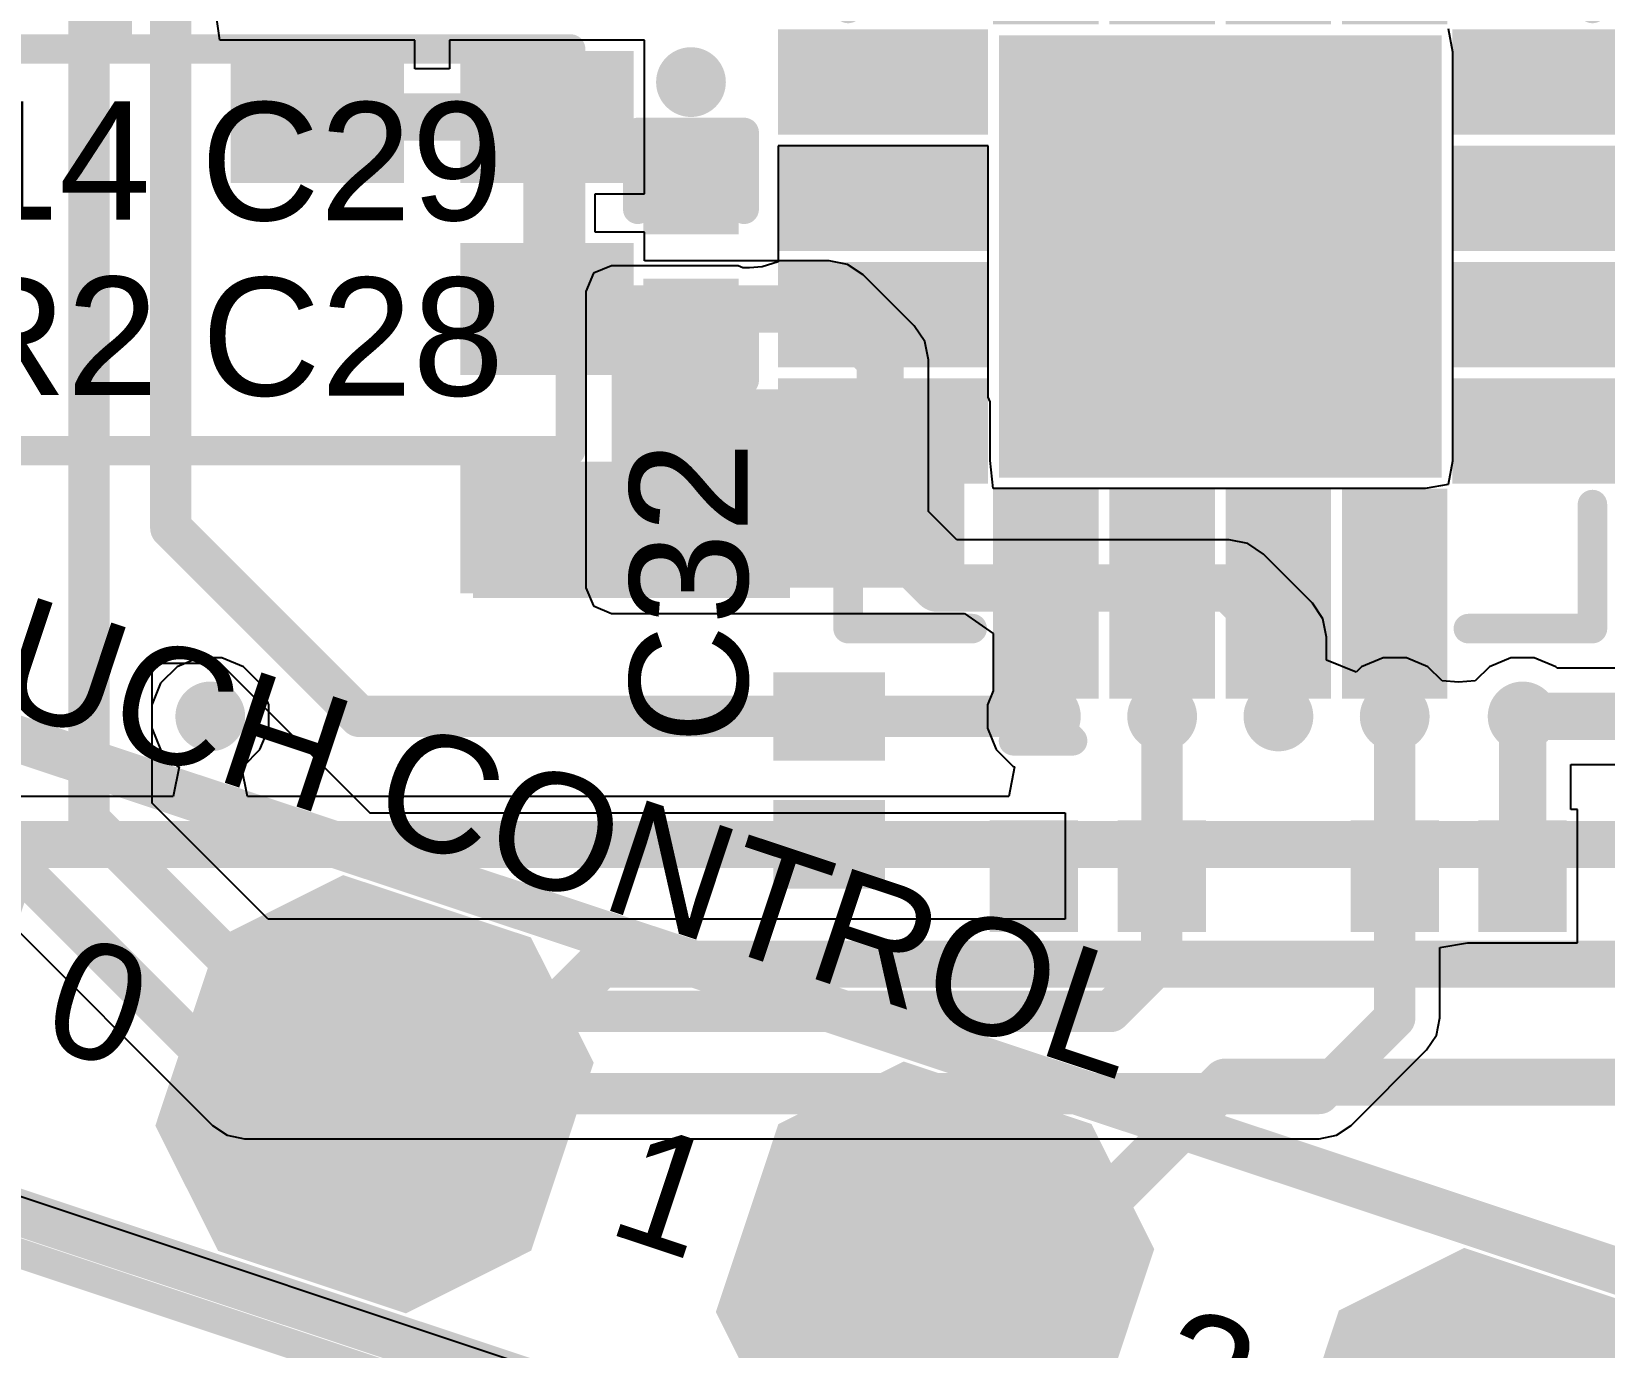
# Model space of a CAD drawing. Header units: millimetres. Extents: x -96 to 8, y -10 to 27.
# Drawn here: x -16.64 to -9.88, y 5.16 to 10.82 of the extents above; entities that cross this region are included whole.
import ezdxf

# ---------------------------------------------------------------- set-up
doc = ezdxf.new("R2010")
doc.units = ezdxf.units.MM
for name, color, linetype in [('BottomLayer', 5, 'Continuous'), ('BottomPaste', 16, 'Continuous'), ('BottomSolder', 6, 'Continuous'), ('Mechanical2', 216, 'Continuous'), ('TopLayer', 1, 'Continuous'), ('TopOverlay', 2, 'Continuous'), ('TopPaste', 8, 'Continuous'), ('TopSolder', 216, 'Continuous'), ('ViaHoleLayer', 16, 'Continuous')]:
    doc.layers.add(name, color=color, linetype=linetype)
doc.styles.add('Arial', font='', dxfattribs={"height": 0.2})
doc.styles.get('Arial').set_extended_font_data('Arial')

# ---------------------------------------------------------------- blocks, each defined once
blk = doc.blocks.new('4_P___SMD_W____CON__4')
at = {"layer": 'TopLayer'}
for points in [[(2.915, 0.75), (2.165, 0.75), (1.79, 0.375), (1.79, -0.375), (2.165, -0.75), (2.915, -0.75), (3.29, -0.375), (3.29, 0.375)], [(5.455, 0.75), (4.705, 0.75), (4.33, 0.375), (4.33, -0.375), (4.705, -0.75), (5.455, -0.75), (5.83, -0.375), (5.83, 0.375)], [(7.995, 0.75), (7.245, 0.75), (6.87, 0.375), (6.87, -0.375), (7.245, -0.75), (7.995, -0.75), (8.37, -0.375), (8.37, 0.375)]]:
    blk.add_hatch(color=1, dxfattribs=at).paths.add_polyline_path(points)
at = {"layer": 'TopPaste'}
for points in [[(2.915, 0.75), (2.165, 0.75), (1.79, 0.375), (1.79, -0.375), (2.165, -0.75), (2.915, -0.75), (3.29, -0.375), (3.29, 0.375)], [(5.455, 0.75), (4.705, 0.75), (4.33, 0.375), (4.33, -0.375), (4.705, -0.75), (5.455, -0.75), (5.83, -0.375), (5.83, 0.375)], [(7.995, 0.75), (7.245, 0.75), (6.87, 0.375), (6.87, -0.375), (7.245, -0.75), (7.995, -0.75), (8.37, -0.375), (8.37, 0.375)]]:
    blk.add_hatch(color=8, dxfattribs=at).paths.add_polyline_path(points)
at = {"layer": 'TopSolder'}
for points in [[(0.4258, 0.8516), (-0.4258, 0.8516), (-0.8516, 0.4258), (-0.8516, -0.4258), (-0.4258, -0.8516), (0.4258, -0.8516), (0.8516, -0.4258), (0.8516, 0.4258)], [(2.9658, 0.8516), (2.1142, 0.8516), (1.6884, 0.4258), (1.6884, -0.4258), (2.1142, -0.8516), (2.9658, -0.8516), (3.3916, -0.4258), (3.3916, 0.4258)], [(5.5058, 0.8516), (4.6542, 0.8516), (4.2284, 0.4258), (4.2284, -0.4258), (4.6542, -0.8516), (5.5058, -0.8516), (5.9316, -0.4258), (5.9316, 0.4258)], [(8.0458, 0.8516), (7.1942, 0.8516), (6.7684, 0.4258), (6.7684, -0.4258), (7.1942, -0.8516), (8.0458, -0.8516), (8.4716, -0.4258), (8.4716, 0.4258)]]:
    blk.add_hatch(color=216, dxfattribs=at).paths.add_polyline_path(points)
at = {"layer": 'TopOverlay', "const_width": 0.2}
for points in [[(-0.3797, 0.9652), (8.102, 0.9652)], [(-0.491, -0.9652), (8.1165, -0.9652)]]:
    blk.add_lwpolyline(points, dxfattribs=at)
blk = doc.blocks.new('16_QFN__3_3___7')
at = {"layer": 'TopLayer'}
for points in [[(-0.875, 1.8), (-0.625, 1.8), (-0.625, 1.1), (-0.875, 1.1)], [(-0.375, 1.8), (-0.125, 1.8), (-0.125, 1.1), (-0.375, 1.1)], [(0.125, 1.8), (0.375, 1.8), (0.375, 1.1), (0.125, 1.1)], [(0.625, 1.8), (0.875, 1.8), (0.875, 1.1), (0.625, 1.1)], [(-1.1, 0.875), (-1.1, 0.625), (-1.8, 0.625), (-1.8, 0.875)], [(-0.85, 0.85), (0.85, 0.85), (0.85, -0.85), (-0.85, -0.85)], [(1.8, 0.875), (1.8, 0.625), (1.1, 0.625), (1.1, 0.875)], [(-1.1, 0.375), (-1.1, 0.125), (-1.8, 0.125), (-1.8, 0.375)], [(1.8, 0.375), (1.8, 0.125), (1.1, 0.125), (1.1, 0.375)], [(-1.1, -0.125), (-1.1, -0.375), (-1.8, -0.375), (-1.8, -0.125)], [(1.8, -0.125), (1.8, -0.375), (1.1, -0.375), (1.1, -0.125)], [(-1.1, -0.625), (-1.1, -0.875), (-1.8, -0.875), (-1.8, -0.625)], [(1.8, -0.625), (1.8, -0.875), (1.1, -0.875), (1.1, -0.625)], [(-0.875, -1.1), (-0.625, -1.1), (-0.625, -1.8), (-0.875, -1.8)], [(-0.375, -1.1), (-0.125, -1.1), (-0.125, -1.8), (-0.375, -1.8)], [(0.125, -1.1), (0.375, -1.1), (0.375, -1.8), (0.125, -1.8)], [(0.625, -1.1), (0.875, -1.1), (0.875, -1.8), (0.625, -1.8)]]:
    blk.add_hatch(color=1, dxfattribs=at).paths.add_polyline_path(points)
at = {"layer": 'TopPaste'}
for points in [[(-0.875, 1.8), (-0.625, 1.8), (-0.625, 1.1), (-0.875, 1.1)], [(-0.375, 1.8), (-0.125, 1.8), (-0.125, 1.1), (-0.375, 1.1)], [(0.125, 1.8), (0.375, 1.8), (0.375, 1.1), (0.125, 1.1)], [(0.625, 1.8), (0.875, 1.8), (0.875, 1.1), (0.625, 1.1)], [(-1.1, 0.875), (-1.1, 0.625), (-1.8, 0.625), (-1.8, 0.875)], [(-0.85, 0.85), (0.85, 0.85), (0.85, -0.85), (-0.85, -0.85)], [(1.8, 0.875), (1.8, 0.625), (1.1, 0.625), (1.1, 0.875)], [(-1.1, 0.375), (-1.1, 0.125), (-1.8, 0.125), (-1.8, 0.375)], [(1.8, 0.375), (1.8, 0.125), (1.1, 0.125), (1.1, 0.375)], [(-1.1, -0.125), (-1.1, -0.375), (-1.8, -0.375), (-1.8, -0.125)], [(1.8, -0.125), (1.8, -0.375), (1.1, -0.375), (1.1, -0.125)], [(-1.1, -0.625), (-1.1, -0.875), (-1.8, -0.875), (-1.8, -0.625)], [(1.8, -0.625), (1.8, -0.875), (1.1, -0.875), (1.1, -0.625)], [(-0.875, -1.1), (-0.625, -1.1), (-0.625, -1.8), (-0.875, -1.8)], [(-0.375, -1.1), (-0.125, -1.1), (-0.125, -1.8), (-0.375, -1.8)], [(0.125, -1.1), (0.375, -1.1), (0.375, -1.8), (0.125, -1.8)], [(0.625, -1.1), (0.875, -1.1), (0.875, -1.8), (0.625, -1.8)]]:
    blk.add_hatch(color=8, dxfattribs=at).paths.add_polyline_path(points)
at = {"layer": 'TopSolder'}
for points in [[(-0.9766, 1.9016), (-0.5234, 1.9016), (-0.5234, 0.9984), (-0.9766, 0.9984)], [(-0.4766, 1.9016), (-0.0234, 1.9016), (-0.0234, 0.9984), (-0.4766, 0.9984)], [(0.0234, 1.9016), (0.4766, 1.9016), (0.4766, 0.9984), (0.0234, 0.9984)], [(0.5234, 1.9016), (0.9766, 1.9016), (0.9766, 0.9984), (0.5234, 0.9984)], [(-0.9984, 0.9766), (-0.9984, 0.5234), (-1.9016, 0.5234), (-1.9016, 0.9766)], [(-0.9516, 0.9516), (0.9516, 0.9516), (0.9516, -0.9516), (-0.9516, -0.9516)], [(1.9016, 0.9766), (1.9016, 0.5234), (0.9984, 0.5234), (0.9984, 0.9766)], [(-0.9984, 0.4766), (-0.9984, 0.0234), (-1.9016, 0.0234), (-1.9016, 0.4766)], [(1.9016, 0.4766), (1.9016, 0.0234), (0.9984, 0.0234), (0.9984, 0.4766)], [(-0.9984, -0.0234), (-0.9984, -0.4766), (-1.9016, -0.4766), (-1.9016, -0.0234)], [(1.9016, -0.0234), (1.9016, -0.4766), (0.9984, -0.4766), (0.9984, -0.0234)], [(-0.9984, -0.5234), (-0.9984, -0.9766), (-1.9016, -0.9766), (-1.9016, -0.5234)], [(1.9016, -0.5234), (1.9016, -0.9766), (0.9984, -0.9766), (0.9984, -0.5234)], [(-0.9766, -0.9984), (-0.5234, -0.9984), (-0.5234, -1.9016), (-0.9766, -1.9016)], [(-0.4766, -0.9984), (-0.0234, -0.9984), (-0.0234, -1.9016), (-0.4766, -1.9016)], [(0.0234, -0.9984), (0.4766, -0.9984), (0.4766, -1.9016), (0.0234, -1.9016)], [(0.5234, -0.9984), (0.9766, -0.9984), (0.9766, -1.9016), (0.5234, -1.9016)]]:
    blk.add_hatch(color=216, dxfattribs=at).paths.add_polyline_path(points)
at = {"layer": 'TopOverlay', "const_width": 0.127}
for points in [[(-1.6002, 1.6002), (-1.0668, 1.6002)], [(-1.6002, 1.6002), (-1.6002, 1.0668)], [(1.0668, 1.6002), (1.6002, 1.6002)], [(1.6002, 1.6002), (1.6002, 1.0668)], [(-2.0828, 0.889), (-2.0828, 0.635)], [(-2.0828, 0.889), (-1.9558, 0.762)], [(-1.9558, 0.762), (-2.0828, 0.635)], [(-1.6002, -1.0668), (-1.6002, -1.6002)], [(1.6002, -1.0668), (1.6002, -1.6002)], [(-1.6002, -1.6002), (-1.0668, -1.6002)], [(1.0668, -1.6002), (1.6002, -1.6002)]]:
    blk.add_lwpolyline(points, dxfattribs=at)
at = {"layer": 'TopOverlay', "const_width": 0.0635}
for points in [[(-1.632, 1.6002, 1), (-1.5684, 1.6002, 1)], [(-1.632, 1.6002, 1), (-1.5684, 1.6002, 1)], [(-1.0985, 1.6002, 1), (-1.0351, 1.6002, 1)], [(1.035, 1.6002, 1), (1.0985, 1.6002, 1)], [(1.5684, 1.6002, 1), (1.6319, 1.6002, 1)], [(1.5684, 1.6002, 1), (1.6319, 1.6002, 1)], [(-1.632, 1.0668, 1), (-1.5684, 1.0668, 1)], [(1.5684, 1.0668, 1), (1.6319, 1.0668, 1)], [(-2.1145, 0.889, 1), (-2.0511, 0.889, 1)], [(-2.1145, 0.889, 1), (-2.0511, 0.889, 1)], [(-1.9875, 0.762, 1), (-1.9241, 0.762, 1)], [(-1.9875, 0.762, 1), (-1.9241, 0.762, 1)], [(-2.1145, 0.635, 1), (-2.0511, 0.635, 1)], [(-2.1145, 0.635, 1), (-2.0511, 0.635, 1)], [(-1.632, -1.0668, 1), (-1.5684, -1.0668, 1)], [(1.5684, -1.0668, 1), (1.6319, -1.0668, 1)], [(-1.632, -1.6002, 1), (-1.5684, -1.6002, 1)], [(-1.632, -1.6002, 1), (-1.5684, -1.6002, 1)], [(-1.0985, -1.6002, 1), (-1.0351, -1.6002, 1)], [(1.035, -1.6002, 1), (1.0985, -1.6002, 1)], [(1.5684, -1.6002, 1), (1.6319, -1.6002, 1)], [(1.5684, -1.6002, 1), (1.6319, -1.6002, 1)]]:
    blk.add_lwpolyline(points, format="xyb", close=True, dxfattribs=at)
blk = doc.blocks.new('S______B______0402_B_18')
at = {"layer": 'BottomLayer'}
for points in [[(-0.2413, 0.3175), (-0.2413, -0.3175), (-0.6985, -0.3175), (-0.6985, 0.3175)], [(0.6985, 0.3175), (0.6985, -0.3175), (0.2413, -0.3175), (0.2413, 0.3175)]]:
    blk.add_hatch(color=5, dxfattribs=at).paths.add_polyline_path(points)
at = {"layer": 'BottomPaste'}
for points in [[(-0.2413, 0.3175), (-0.2413, -0.3175), (-0.6985, -0.3175), (-0.6985, 0.3175)], [(0.6985, 0.3175), (0.6985, -0.3175), (0.2413, -0.3175), (0.2413, 0.3175)]]:
    blk.add_hatch(color=16, dxfattribs=at).paths.add_polyline_path(points)
at = {"layer": 'BottomSolder'}
for points in [[(-0.1863, 0.3725), (-0.1863, -0.3725), (-0.7535, -0.3725), (-0.7535, 0.3725)], [(0.7535, 0.3725), (0.7535, -0.3725), (0.1863, -0.3725), (0.1863, 0.3725)]]:
    blk.add_hatch(color=6, dxfattribs=at).paths.add_polyline_path(points)
blk = doc.blocks.new('S______B______0402_B_20')
at = {"layer": 'BottomLayer'}
for points in [[(-0.2413, 0.3175), (-0.2413, -0.3175), (-0.6985, -0.3175), (-0.6985, 0.3175)], [(0.6985, 0.3175), (0.6985, -0.3175), (0.2413, -0.3175), (0.2413, 0.3175)]]:
    blk.add_hatch(color=5, dxfattribs=at).paths.add_polyline_path(points)
at = {"layer": 'BottomPaste'}
for points in [[(-0.2413, 0.3175), (-0.2413, -0.3175), (-0.6985, -0.3175), (-0.6985, 0.3175)], [(0.6985, 0.3175), (0.6985, -0.3175), (0.2413, -0.3175), (0.2413, 0.3175)]]:
    blk.add_hatch(color=16, dxfattribs=at).paths.add_polyline_path(points)
at = {"layer": 'BottomSolder'}
for points in [[(-0.1863, 0.3725), (-0.1863, -0.3725), (-0.7535, -0.3725), (-0.7535, 0.3725)], [(0.7535, 0.3725), (0.7535, -0.3725), (0.1863, -0.3725), (0.1863, 0.3725)]]:
    blk.add_hatch(color=6, dxfattribs=at).paths.add_polyline_path(points)
blk = doc.blocks.new('S______B______0402_B_21')
at = {"layer": 'BottomLayer'}
for points in [[(-0.2413, 0.3175), (-0.2413, -0.3175), (-0.6985, -0.3175), (-0.6985, 0.3175)], [(0.6985, 0.3175), (0.6985, -0.3175), (0.2413, -0.3175), (0.2413, 0.3175)]]:
    blk.add_hatch(color=5, dxfattribs=at).paths.add_polyline_path(points)
at = {"layer": 'BottomPaste'}
for points in [[(-0.2413, 0.3175), (-0.2413, -0.3175), (-0.6985, -0.3175), (-0.6985, 0.3175)], [(0.6985, 0.3175), (0.6985, -0.3175), (0.2413, -0.3175), (0.2413, 0.3175)]]:
    blk.add_hatch(color=16, dxfattribs=at).paths.add_polyline_path(points)
at = {"layer": 'BottomSolder'}
for points in [[(-0.1863, 0.3725), (-0.1863, -0.3725), (-0.7535, -0.3725), (-0.7535, 0.3725)], [(0.7535, 0.3725), (0.7535, -0.3725), (0.1863, -0.3725), (0.1863, 0.3725)]]:
    blk.add_hatch(color=6, dxfattribs=at).paths.add_polyline_path(points)
blk = doc.blocks.new('R___0201_B_33')
at = {"layer": 'BottomLayer'}
for points in [[(-0.41, 0.185), (-0.14, 0.185), (-0.14, -0.185), (-0.41, -0.185)], [(0.14, 0.185), (0.41, 0.185), (0.41, -0.185), (0.14, -0.185)]]:
    blk.add_hatch(color=5, dxfattribs=at).paths.add_polyline_path(points)
at = {"layer": 'BottomPaste'}
for points in [[(-0.41, 0.185), (-0.14, 0.185), (-0.14, -0.185), (-0.41, -0.185)], [(0.14, 0.185), (0.41, 0.185), (0.41, -0.185), (0.14, -0.185)]]:
    blk.add_hatch(color=16, dxfattribs=at).paths.add_polyline_path(points)
at = {"layer": 'BottomSolder'}
for points in [[(-0.465, 0.24), (-0.085, 0.24), (-0.085, -0.24), (-0.465, -0.24)], [(0.085, 0.24), (0.465, 0.24), (0.465, -0.24), (0.085, -0.24)]]:
    blk.add_hatch(color=6, dxfattribs=at).paths.add_polyline_path(points)
blk = doc.blocks.new('R___0201_B_34')
at = {"layer": 'BottomLayer'}
for points in [[(-0.41, 0.185), (-0.14, 0.185), (-0.14, -0.185), (-0.41, -0.185)], [(0.14, 0.185), (0.41, 0.185), (0.41, -0.185), (0.14, -0.185)]]:
    blk.add_hatch(color=5, dxfattribs=at).paths.add_polyline_path(points)
at = {"layer": 'BottomPaste'}
for points in [[(-0.41, 0.185), (-0.14, 0.185), (-0.14, -0.185), (-0.41, -0.185)], [(0.14, 0.185), (0.41, 0.185), (0.41, -0.185), (0.14, -0.185)]]:
    blk.add_hatch(color=16, dxfattribs=at).paths.add_polyline_path(points)
at = {"layer": 'BottomSolder'}
for points in [[(-0.465, 0.24), (-0.085, 0.24), (-0.085, -0.24), (-0.465, -0.24)], [(0.085, 0.24), (0.465, 0.24), (0.465, -0.24), (0.085, -0.24)]]:
    blk.add_hatch(color=6, dxfattribs=at).paths.add_polyline_path(points)
blk = doc.blocks.new('R___0201_B_35')
at = {"layer": 'BottomLayer'}
for points in [[(-0.41, 0.185), (-0.14, 0.185), (-0.14, -0.185), (-0.41, -0.185)], [(0.14, 0.185), (0.41, 0.185), (0.41, -0.185), (0.14, -0.185)]]:
    blk.add_hatch(color=5, dxfattribs=at).paths.add_polyline_path(points)
at = {"layer": 'BottomPaste'}
for points in [[(-0.41, 0.185), (-0.14, 0.185), (-0.14, -0.185), (-0.41, -0.185)], [(0.14, 0.185), (0.41, 0.185), (0.41, -0.185), (0.14, -0.185)]]:
    blk.add_hatch(color=16, dxfattribs=at).paths.add_polyline_path(points)
at = {"layer": 'BottomSolder'}
for points in [[(-0.465, 0.24), (-0.085, 0.24), (-0.085, -0.24), (-0.465, -0.24)], [(0.085, 0.24), (0.465, 0.24), (0.465, -0.24), (0.085, -0.24)]]:
    blk.add_hatch(color=6, dxfattribs=at).paths.add_polyline_path(points)
blk = doc.blocks.new('CAP_0201_53')
at = {"layer": 'TopLayer'}
for points in [[(-0.45, 0.15), (-0.15, 0.15), (-0.15, -0.15), (-0.45, -0.15)], [(0.15, 0.15), (0.45, 0.15), (0.45, -0.15), (0.15, -0.15)]]:
    blk.add_hatch(color=1, dxfattribs=at).paths.add_polyline_path(points)
at = {"layer": 'TopPaste'}
for points in [[(-0.45, 0.15), (-0.15, 0.15), (-0.15, -0.15), (-0.45, -0.15)], [(0.15, 0.15), (0.45, 0.15), (0.45, -0.15), (0.15, -0.15)]]:
    blk.add_hatch(color=8, dxfattribs=at).paths.add_polyline_path(points)
at = {"layer": 'TopSolder'}
for points in [[(-0.505, 0.205), (-0.095, 0.205), (-0.095, -0.205), (-0.505, -0.205)], [(0.095, 0.205), (0.505, 0.205), (0.505, -0.205), (0.095, -0.205)]]:
    blk.add_hatch(color=216, dxfattribs=at).paths.add_polyline_path(points)
at = {"layer": 'TopOverlay', "const_width": 0.127}
for points in [[(-0.5334, 0.2286), (-0.2032, 0.2286)], [(-0.5334, 0.2286), (-0.5334, -0.2286)], [(0.2032, 0.2286), (0.5334, 0.2286)], [(0.5334, 0.2286), (0.5334, -0.2286)], [(-0.5334, -0.2286), (-0.2032, -0.2286)], [(0.2032, -0.2286), (0.5334, -0.2286)]]:
    blk.add_lwpolyline(points, dxfattribs=at)
at = {"layer": 'TopOverlay', "const_width": 0.0635}
for points in [[(-0.5651, 0.2286, 1), (-0.5016, 0.2286, 1)], [(-0.5651, 0.2286, 1), (-0.5016, 0.2286, 1)], [(-0.2349, 0.2286, 1), (-0.1714, 0.2286, 1)], [(0.1714, 0.2286, 1), (0.2349, 0.2286, 1)], [(0.5016, 0.2286, 1), (0.5651, 0.2286, 1)], [(0.5016, 0.2286, 1), (0.5651, 0.2286, 1)], [(-0.5651, -0.2286, 1), (-0.5016, -0.2286, 1)], [(-0.5651, -0.2286, 1), (-0.5016, -0.2286, 1)], [(-0.2349, -0.2286, 1), (-0.1714, -0.2286, 1)], [(0.1714, -0.2286, 1), (0.2349, -0.2286, 1)], [(0.5016, -0.2286, 1), (0.5651, -0.2286, 1)], [(0.5016, -0.2286, 1), (0.5651, -0.2286, 1)]]:
    blk.add_lwpolyline(points, format="xyb", close=True, dxfattribs=at)

msp = doc.modelspace()

# ---------------------------------------------------------------- hatches: boundary and pattern name
at = {"layer": 'BottomLayer'}
h = msp.add_hatch(color=5, dxfattribs=at)
edge = h.paths.add_edge_path()
edge.add_arc((-13.808, 10.602), 0.15, 0, 360)
h = msp.add_hatch(color=5, dxfattribs=at)
edge = h.paths.add_edge_path()
edge.add_arc((-12.157, 10.477), 0.15, 0, 360)
h = msp.add_hatch(color=5, dxfattribs=at)
edge = h.paths.add_edge_path()
edge.add_arc((-11.532, 10.477), 0.15, 0, 360)
h = msp.add_hatch(color=5, dxfattribs=at)
edge = h.paths.add_edge_path()
edge.add_arc((-10.907, 10.477), 0.15, 0, 360)
h = msp.add_hatch(color=5, dxfattribs=at)
edge = h.paths.add_edge_path()
edge.add_arc((-12.157, 9.852), 0.15, 0, 360)
h = msp.add_hatch(color=5, dxfattribs=at)
edge = h.paths.add_edge_path()
edge.add_arc((-11.532, 9.852), 0.15, 0, 360)
h = msp.add_hatch(color=5, dxfattribs=at)
edge = h.paths.add_edge_path()
edge.add_arc((-10.907, 9.852), 0.15, 0, 360)
h = msp.add_hatch(color=5, dxfattribs=at)
edge = h.paths.add_edge_path()
edge.add_arc((-12.157, 9.227), 0.15, 0, 360)
h = msp.add_hatch(color=5, dxfattribs=at)
edge = h.paths.add_edge_path()
edge.add_arc((-11.532, 9.227), 0.15, 0, 360)
h = msp.add_hatch(color=5, dxfattribs=at)
edge = h.paths.add_edge_path()
edge.add_arc((-10.907, 9.227), 0.15, 0, 360)
for points in [[(-14.0033, 8.4582), (-13.3815, 8.4582), (-13.3815, 9.281), (-14.0033, 9.281)], [(-14.7447, 8.3831), (-13.3815, 8.3831), (-13.3815, 8.9154), (-14.7447, 8.9154)]]:
    msp.add_hatch(color=5, dxfattribs=at).paths.add_polyline_path(points)
h = msp.add_hatch(color=5, dxfattribs=at)
edge = h.paths.add_edge_path()
edge.add_arc((-13.808, 9.102), 0.15, 0, 360)
h = msp.add_hatch(color=5, dxfattribs=at)
edge = h.paths.add_edge_path()
edge.add_arc((-13.808, 8.602), 0.15, 0, 360)
h = msp.add_hatch(color=5, dxfattribs=at)
edge = h.paths.add_edge_path()
edge.add_arc((-15.875, 7.874), 0.15, 0, 360)
h = msp.add_hatch(color=5, dxfattribs=at)
edge = h.paths.add_edge_path()
edge.add_arc((-12.282, 7.874), 0.15, 0, 360)
h = msp.add_hatch(color=5, dxfattribs=at)
edge = h.paths.add_edge_path()
edge.add_arc((-11.782, 7.874), 0.15, 0, 360)
h = msp.add_hatch(color=5, dxfattribs=at)
edge = h.paths.add_edge_path()
edge.add_arc((-11.282, 7.874), 0.15, 0, 360)
h = msp.add_hatch(color=5, dxfattribs=at)
edge = h.paths.add_edge_path()
edge.add_arc((-10.782, 7.874), 0.15, 0, 360)
h = msp.add_hatch(color=5, dxfattribs=at)
edge = h.paths.add_edge_path()
edge.add_arc((-10.232, 7.874), 0.15, 0, 360)
at = {"layer": 'TopLayer'}
h = msp.add_hatch(color=1, dxfattribs=at)
edge = h.paths.add_edge_path()
edge.add_arc((-13.808, 10.602), 0.15, 0, 360)
h = msp.add_hatch(color=1, dxfattribs=at)
edge = h.paths.add_edge_path()
edge.add_arc((-12.157, 10.477), 0.15, 0, 360)
h = msp.add_hatch(color=1, dxfattribs=at)
edge = h.paths.add_edge_path()
edge.add_arc((-11.532, 10.477), 0.15, 0, 360)
h = msp.add_hatch(color=1, dxfattribs=at)
edge = h.paths.add_edge_path()
edge.add_arc((-10.907, 10.477), 0.15, 0, 360)
h = msp.add_hatch(color=1, dxfattribs=at)
edge = h.paths.add_edge_path()
edge.add_arc((-12.157, 9.852), 0.15, 0, 360)
h = msp.add_hatch(color=1, dxfattribs=at)
edge = h.paths.add_edge_path()
edge.add_arc((-11.532, 9.852), 0.15, 0, 360)
h = msp.add_hatch(color=1, dxfattribs=at)
edge = h.paths.add_edge_path()
edge.add_arc((-10.907, 9.852), 0.15, 0, 360)
for points in [[(-14.1495, 8.4271), (-13.6057, 8.4271), (-13.6057, 9.702), (-14.1495, 9.702)], [(-14.1495, 8.4271), (-12.632, 8.4271), (-12.632, 9.227), (-14.1495, 9.227)]]:
    msp.add_hatch(color=1, dxfattribs=at).paths.add_polyline_path(points)
h = msp.add_hatch(color=1, dxfattribs=at)
edge = h.paths.add_edge_path()
edge.add_arc((-12.157, 9.227), 0.15, 0, 360)
h = msp.add_hatch(color=1, dxfattribs=at)
edge = h.paths.add_edge_path()
edge.add_arc((-11.532, 9.227), 0.15, 0, 360)
h = msp.add_hatch(color=1, dxfattribs=at)
edge = h.paths.add_edge_path()
edge.add_arc((-10.907, 9.227), 0.15, 0, 360)
h = msp.add_hatch(color=1, dxfattribs=at)
edge = h.paths.add_edge_path()
edge.add_arc((-13.808, 9.102), 0.15, 0, 360)
h = msp.add_hatch(color=1, dxfattribs=at)
edge = h.paths.add_edge_path()
edge.add_arc((-13.808, 8.602), 0.15, 0, 360)
h = msp.add_hatch(color=1, dxfattribs=at)
edge = h.paths.add_edge_path()
edge.add_arc((-15.875, 7.874), 0.15, 0, 360)
h = msp.add_hatch(color=1, dxfattribs=at)
edge = h.paths.add_edge_path()
edge.add_arc((-12.282, 7.874), 0.15, 0, 360)
h = msp.add_hatch(color=1, dxfattribs=at)
edge = h.paths.add_edge_path()
edge.add_arc((-11.782, 7.874), 0.15, 0, 360)
h = msp.add_hatch(color=1, dxfattribs=at)
edge = h.paths.add_edge_path()
edge.add_arc((-11.282, 7.874), 0.15, 0, 360)
h = msp.add_hatch(color=1, dxfattribs=at)
edge = h.paths.add_edge_path()
edge.add_arc((-10.782, 7.874), 0.15, 0, 360)
h = msp.add_hatch(color=1, dxfattribs=at)
edge = h.paths.add_edge_path()
edge.add_arc((-10.232, 7.874), 0.15, 0, 360)
at = {"layer": 'ViaHoleLayer'}
h = msp.add_hatch(color=16, dxfattribs=at)
edge = h.paths.add_edge_path()
edge.add_arc((-13.808, 10.602), 0.075, 0, 360)
h = msp.add_hatch(color=16, dxfattribs=at)
edge = h.paths.add_edge_path()
edge.add_arc((-12.157, 10.477), 0.075, 0, 360)
h = msp.add_hatch(color=16, dxfattribs=at)
edge = h.paths.add_edge_path()
edge.add_arc((-11.532, 10.477), 0.075, 0, 360)
h = msp.add_hatch(color=16, dxfattribs=at)
edge = h.paths.add_edge_path()
edge.add_arc((-10.907, 10.477), 0.075, 0, 360)
h = msp.add_hatch(color=16, dxfattribs=at)
edge = h.paths.add_edge_path()
edge.add_arc((-12.157, 9.852), 0.075, 0, 360)
h = msp.add_hatch(color=16, dxfattribs=at)
edge = h.paths.add_edge_path()
edge.add_arc((-11.532, 9.852), 0.075, 0, 360)
h = msp.add_hatch(color=16, dxfattribs=at)
edge = h.paths.add_edge_path()
edge.add_arc((-10.907, 9.852), 0.075, 0, 360)
h = msp.add_hatch(color=16, dxfattribs=at)
edge = h.paths.add_edge_path()
edge.add_arc((-12.157, 9.227), 0.075, 0, 360)
h = msp.add_hatch(color=16, dxfattribs=at)
edge = h.paths.add_edge_path()
edge.add_arc((-11.532, 9.227), 0.075, 0, 360)
h = msp.add_hatch(color=16, dxfattribs=at)
edge = h.paths.add_edge_path()
edge.add_arc((-10.907, 9.227), 0.075, 0, 360)
h = msp.add_hatch(color=16, dxfattribs=at)
edge = h.paths.add_edge_path()
edge.add_arc((-13.808, 9.102), 0.075, 0, 360)
h = msp.add_hatch(color=16, dxfattribs=at)
edge = h.paths.add_edge_path()
edge.add_arc((-13.808, 8.602), 0.075, 0, 360)
h = msp.add_hatch(color=16, dxfattribs=at)
edge = h.paths.add_edge_path()
edge.add_arc((-15.875, 7.874), 0.075, 0, 360)
h = msp.add_hatch(color=16, dxfattribs=at)
edge = h.paths.add_edge_path()
edge.add_arc((-12.282, 7.874), 0.075, 0, 360)
h = msp.add_hatch(color=16, dxfattribs=at)
edge = h.paths.add_edge_path()
edge.add_arc((-11.782, 7.874), 0.075, 0, 360)
h = msp.add_hatch(color=16, dxfattribs=at)
edge = h.paths.add_edge_path()
edge.add_arc((-11.282, 7.874), 0.075, 0, 360)
h = msp.add_hatch(color=16, dxfattribs=at)
edge = h.paths.add_edge_path()
edge.add_arc((-10.782, 7.874), 0.075, 0, 360)
h = msp.add_hatch(color=16, dxfattribs=at)
edge = h.paths.add_edge_path()
edge.add_arc((-10.232, 7.874), 0.075, 0, 360)

# ---------------------------------------------------------------- linework, layer by layer
at = {"layer": 'BottomLayer'}
for p, q in [((-15.834, 10.7823), (-15.8504, 10.9025)), ((-14.9958, 10.7823), (-15.834, 10.7823)), ((-14.9958, 10.6593), (-14.9958, 10.7823)), ((-14.0081, 10.7823), (-14.8463, 10.7823)), ((-14.8463, 10.7823), (-14.8463, 10.6593)), ((-14.0081, 10.1219), (-14.0081, 10.7823)), ((-14.8463, 10.6593), (-14.9958, 10.6593)), ((-14.22, 9.9568), (-14.22, 10.1219)), ((-14.22, 10.1219), (-14.0081, 10.1219)), ((-14.0081, 9.9568), (-14.22, 9.9568)), ((-14.0081, 9.8338), (-14.0081, 9.9568)), ((-13.2136, 9.8338), (-14.0081, 9.8338)), ((-13.1343, 9.818), (-13.2136, 9.8338)), ((-13.2136, 9.8338), (-13.2136, 9.8338)), ((-13.0671, 9.7731), (-13.1343, 9.818)), ((-12.8479, 9.5539), (-13.0671, 9.7731)), ((-12.803, 9.4867), (-12.8479, 9.5539)), ((-12.7873, 9.4074), (-12.803, 9.4867)), ((-12.7873, 8.7553), (-12.7873, 9.4074)), ((-12.7873, 9.4074), (-12.7873, 9.4074)), ((-0.357, 0.3645), (-26.797, 9.1779)), ((-12.6652, 8.6332), (-12.7873, 8.7553)), ((-11.4934, 8.6332), (-12.6652, 8.6332)), ((-11.4933, 8.6332), (-11.4934, 8.6332)), ((-11.4141, 8.6174), (-11.4933, 8.6332)), ((-11.3468, 8.5725), (-11.4141, 8.6174)), ((-11.1355, 8.3612), (-11.3468, 8.5725)), ((-11.0906, 8.2939), (-11.1355, 8.3612)), ((-11.1355, 8.3612), (-11.1355, 8.3612)), ((-11.0748, 8.2147), (-11.0906, 8.2939)), ((-11.0748, 8.1166), (-11.0748, 8.2147)), ((-11.0748, 8.2147), (-11.0748, 8.2147)), ((-10.832, 8.1256), (-10.9245, 8.0873)), ((-10.732, 8.1256), (-10.832, 8.1256)), ((-10.6395, 8.0873), (-10.732, 8.1256)), ((-10.282, 8.1256), (-10.3745, 8.0873)), ((-10.182, 8.1256), (-10.282, 8.1256)), ((-10.0895, 8.0873), (-10.182, 8.1256)), ((-16.1247, 7.5005), (-16.1247, 8.1026)), ((-16.1247, 8.1026), (-15.8328, 8.1026)), ((-15.8328, 8.1026), (-15.1892, 7.459)), ((-10.9478, 8.064), (-11.0748, 8.1166)), ((-10.9245, 8.0873), (-10.9478, 8.064)), ((-10.5786, 8.0265), (-10.6395, 8.0873)), ((-10.3745, 8.0873), (-10.4354, 8.0265)), ((-10.0834, 8.0812), (-10.0895, 8.0873)), ((-7.6316, 8.0812), (-10.0834, 8.0812)), ((-10.507, 8.0211), (-10.5786, 8.0265)), ((-10.4354, 8.0265), (-10.507, 8.0211)), ((-10.0248, 7.4731), (-10.0248, 7.6668)), ((-10.0248, 7.6668), (-7.5458, 7.6668)), ((-15.6256, 7.0015), (-16.1247, 7.5005)), ((-15.1892, 7.459), (-12.1987, 7.459)), ((-12.1987, 7.459), (-12.1987, 7.0015)), ((-9.9954, 7.4731), (-10.0248, 7.4731)), ((-9.9954, 6.8999), (-9.9954, 7.4731)), ((-16.8794, 7.1292), (-15.8653, 6.115)), ((-12.1987, 7.0015), (-15.6256, 7.0015)), ((-10.5878, 6.881), (-10.4686, 6.8999)), ((-10.4686, 6.8999), (-10.4686, 6.8999)), ((-10.4686, 6.8999), (-10.4686, 6.8999)), ((-10.4686, 6.8999), (-9.9954, 6.8999)), ((-10.5878, 6.5774), (-10.5878, 6.881)), ((-10.6026, 6.5031), (-10.5878, 6.5774)), ((-10.6447, 6.44), (-10.6026, 6.5031)), ((-10.9697, 6.115), (-10.6447, 6.44)), ((-15.8653, 6.115), (-15.8022, 6.0729)), ((-11.0327, 6.0729), (-10.9697, 6.115)), ((-15.8022, 6.0729), (-15.7279, 6.0581)), ((-15.7279, 6.0581), (-15.7279, 6.0581)), ((-15.7279, 6.0581), (-11.107, 6.0581)), ((-11.107, 6.0581), (-11.0327, 6.0729))]:
    msp.add_line(p, q, dxfattribs=at)
for points, const_width in [([(-16.3958, 7.4287), (-16.3958, 14.8824)], 0.1778), ([(-16.0446, 8.6851), (-16.0446, 14.7264)], 0.1778), ([(-15.4149, 10.4521), (-14.4272, 10.4521)], 0.2032), ([(-14.4272, 9.6266), (-14.4272, 10.4521)], 0.2032), ([(-14.4272, 9.6266), (-13.2136, 9.6266)], 0.2032), ([(-13.2136, 9.6266), (-12.9944, 9.4074)], 0.2032), ([(-12.9944, 8.6695), (-12.9944, 9.4074)], 0.2032), ([(-16.0446, 8.6851), (-15.2335, 7.874)], 0.1778), ([(-12.9944, 8.6695), (-12.751, 8.426)], 0.2032), ([(-12.751, 8.426), (-11.4933, 8.426)], 0.2032), ([(-11.4933, 8.426), (-11.282, 8.2147)], 0.2032), ([(-11.282, 7.874), (-11.282, 8.2147)], 0.2032), ([(-15.2335, 7.874), (-13.2136, 7.874)], 0.1778), ([(-13.2136, 7.874), (-12.282, 7.874)], 0.1778), ([(-11.782, 7.1882), (-11.782, 7.874)], 0.1778), ([(-10.782, 6.5774), (-10.782, 7.874)], 0.1778), ([(-10.232, 7.874), (-7.5457, 7.874)], 0.2032), ([(-10.232, 7.1865), (-10.232, 7.874)], 0.2032), ([(-16.3958, 7.4287), (-15.5721, 6.6051)], 0.1778), ([(-16.742, 7.2665), (-15.7279, 6.2524)], 0.1778), ([(-12.3337, 7.1865), (-12.3337, 7.2365)], 0.1778), ([(-11.7837, 7.1865), (-11.782, 7.1882)], 0.1778), ([(-11.7837, 6.8258), (-11.7837, 7.1865)], 0.1778), ([(-12.0045, 6.6051), (-11.7837, 6.8258)], 0.1778), ([(-15.5721, 6.6051), (-12.0045, 6.6051)], 0.1778), ([(-11.107, 6.2524), (-10.782, 6.5774)], 0.1778), ([(-15.7279, 6.2524), (-11.107, 6.2524)], 0.1778)]:
    msp.add_lwpolyline(points, dxfattribs=dict(at, const_width=const_width))
for points, const_width in [([(-15.4657, 10.4521, 1), (-15.3641, 10.4521, 1)], 0.1016), ([(-14.478, 10.4521, 1), (-14.3764, 10.4521, 1)], 0.1016), ([(-14.478, 10.4521, 1), (-14.3764, 10.4521, 1)], 0.1016), ([(-14.478, 9.6266, 1), (-14.3764, 9.6266, 1)], 0.1016), ([(-14.478, 9.6266, 1), (-14.3764, 9.6266, 1)], 0.1016), ([(-13.2644, 9.6266, 1), (-13.1628, 9.6266, 1)], 0.1016), ([(-13.2644, 9.6266, 1), (-13.1628, 9.6266, 1)], 0.1016), ([(-13.0452, 9.4074, 1), (-12.9436, 9.4074, 1)], 0.1016), ([(-13.0452, 9.4074, 1), (-12.9436, 9.4074, 1)], 0.1016), ([(-16.0891, 8.6851, 1), (-16.0002, 8.6851, 1)], 0.0889), ([(-16.0891, 8.6851, 1), (-16.0002, 8.6851, 1)], 0.0889), ([(-13.0452, 8.6695, 1), (-12.9436, 8.6695, 1)], 0.1016), ([(-13.0452, 8.6695, 1), (-12.9436, 8.6695, 1)], 0.1016), ([(-12.8018, 8.426, 1), (-12.7002, 8.426, 1)], 0.1016), ([(-12.8018, 8.426, 1), (-12.7002, 8.426, 1)], 0.1016), ([(-11.5441, 8.426, 1), (-11.4425, 8.426, 1)], 0.1016), ([(-11.5441, 8.426, 1), (-11.4425, 8.426, 1)], 0.1016), ([(-11.3328, 8.2147, 1), (-11.2312, 8.2147, 1)], 0.1016), ([(-11.3328, 8.2147, 1), (-11.2312, 8.2147, 1)], 0.1016), ([(-15.2779, 7.874, 1), (-15.189, 7.874, 1)], 0.0889), ([(-15.2779, 7.874, 1), (-15.189, 7.874, 1)], 0.0889), ([(-13.2581, 7.874, 1), (-13.1692, 7.874, 1)], 0.0889), ([(-13.2581, 7.874, 1), (-13.1692, 7.874, 1)], 0.0889), ([(-12.3264, 7.874, 1), (-12.2375, 7.874, 1)], 0.0889), ([(-11.8265, 7.874, 1), (-11.7376, 7.874, 1)], 0.0889), ([(-11.3328, 7.874, 1), (-11.2312, 7.874, 1)], 0.1016), ([(-10.8265, 7.874, 1), (-10.7376, 7.874, 1)], 0.0889), ([(-10.2828, 7.874, 1), (-10.1812, 7.874, 1)], 0.1016), ([(-10.2828, 7.874, 1), (-10.1812, 7.874, 1)], 0.1016), ([(-16.4403, 7.4287, 1), (-16.3514, 7.4287, 1)], 0.0889), ([(-16.4403, 7.4287, 1), (-16.3514, 7.4287, 1)], 0.0889), ([(-12.3782, 7.2365, 1), (-12.2893, 7.2365, 1)], 0.0889), ([(-12.3782, 7.1865, 1), (-12.2893, 7.1865, 1)], 0.0889), ([(-11.8282, 7.1865, 1), (-11.7393, 7.1865, 1)], 0.0889), ([(-11.8282, 7.1865, 1), (-11.7393, 7.1865, 1)], 0.0889), ([(-11.8265, 7.1882, 1), (-11.7376, 7.1882, 1)], 0.0889), ([(-11.8265, 7.1882, 1), (-11.7376, 7.1882, 1)], 0.0889), ([(-10.2828, 7.1865, 1), (-10.1812, 7.1865, 1)], 0.1016), ([(-11.8282, 6.8258, 1), (-11.7393, 6.8258, 1)], 0.0889), ([(-11.8282, 6.8258, 1), (-11.7393, 6.8258, 1)], 0.0889), ([(-15.6166, 6.6051, 1), (-15.5277, 6.6051, 1)], 0.0889), ([(-15.6166, 6.6051, 1), (-15.5277, 6.6051, 1)], 0.0889), ([(-12.0489, 6.6051, 1), (-11.96, 6.6051, 1)], 0.0889), ([(-12.0489, 6.6051, 1), (-11.96, 6.6051, 1)], 0.0889), ([(-10.8265, 6.5774, 1), (-10.7376, 6.5774, 1)], 0.0889), ([(-10.8265, 6.5774, 1), (-10.7376, 6.5774, 1)], 0.0889), ([(-15.7724, 6.2524, 1), (-15.6835, 6.2524, 1)], 0.0889), ([(-15.7724, 6.2524, 1), (-15.6835, 6.2524, 1)], 0.0889), ([(-11.1515, 6.2524, 1), (-11.0626, 6.2524, 1)], 0.0889), ([(-11.1515, 6.2524, 1), (-11.0626, 6.2524, 1)], 0.0889)]:
    msp.add_lwpolyline(points, format="xyb", close=True, dxfattribs=dict(at, const_width=const_width))
at = {"layer": 'Mechanical2', "const_width": 0.127}
msp.add_lwpolyline([(-27, 9), (0, 0)], dxfattribs=at)
at = {"layer": 'TopLayer'}
for p, q in [((-10.552, 10.832), (-10.5336, 10.7324)), ((-10.5336, 10.7324), (-10.5336, 10.3754)), ((-10.5336, 10.3754), (-10.5336, 10.3754)), ((-10.5336, 10.3754), (-10.5336, 10.3286)), ((-12.5304, 10.3286), (-13.4336, 10.3286)), ((-13.4336, 10.3286), (-13.4336, 9.8286)), ((-12.5304, 9.9556), (-12.5304, 10.3286)), ((-10.5336, 10.3286), (-10.5336, 10.3286)), ((-10.5336, 10.3286), (-10.5336, 9.8754)), ((-12.5304, 9.8286), (-12.5304, 9.9556)), ((-14.1495, 9.812), (-14.2272, 9.7798)), ((-13.6057, 9.812), (-14.1495, 9.812)), ((-13.5855, 9.8036), (-13.6057, 9.812)), ((-13.5014, 9.8081), (-13.5564, 9.8036)), ((-13.4336, 9.8286), (-13.5014, 9.8081)), ((-12.5304, 9.4556), (-12.5304, 9.8286)), ((-10.5336, 9.8754), (-10.5336, 9.7484)), ((-14.2272, 9.7798), (-14.2595, 9.702)), ((-13.5606, 9.8036), (-13.5855, 9.8036)), ((-13.5564, 9.8036), (-13.5606, 9.8036)), ((-10.5336, 9.7484), (-10.5336, 9.3754)), ((-14.2595, 9.702), (-14.2595, 8.4271)), ((-12.5304, 9.3286), (-12.5304, 9.4556)), ((-10.5336, 9.3754), (-10.5336, 9.2484)), ((-12.5304, 9.2472), (-12.5304, 9.3286)), ((-12.522, 9.227), (-12.5304, 9.2472)), ((-12.522, 8.975), (-12.522, 9.227)), ((-10.5336, 9.2484), (-10.5336, 8.9716)), ((-12.5086, 8.8536), (-12.522, 8.975)), ((-10.5336, 8.9716), (-10.552, 8.872)), ((-10.552, 8.872), (-10.6516, 8.8536)), ((-12.0554, 8.8536), (-12.5086, 8.8536)), ((-12.0086, 8.8536), (-12.0554, 8.8536)), ((-12.0554, 8.8536), (-12.0554, 8.8536)), ((-11.5554, 8.8536), (-12.0086, 8.8536)), ((-12.0086, 8.8536), (-12.0086, 8.8536)), ((-11.5086, 8.8536), (-11.5554, 8.8536)), ((-11.5554, 8.8536), (-11.5554, 8.8536)), ((-11.4284, 8.8536), (-11.5086, 8.8536)), ((-11.5086, 8.8536), (-11.5086, 8.8536)), ((-11.1356, 8.8536), (-11.4284, 8.8536)), ((-11.0554, 8.8536), (-11.1356, 8.8536)), ((-11.0086, 8.8536), (-11.0554, 8.8536)), ((-11.0554, 8.8536), (-11.0554, 8.8536)), ((-10.6516, 8.8536), (-11.0086, 8.8536)), ((-11.0086, 8.8536), (-11.0086, 8.8536)), ((-14.2595, 8.4271), (-14.2272, 8.3493)), ((-14.2272, 8.3493), (-14.1495, 8.3171)), ((-14.1495, 8.3171), (-12.6356, 8.3171)), ((-12.6356, 8.3171), (-12.632, 8.3171)), ((-12.632, 8.3171), (-12.5086, 8.2308)), ((-12.5086, 8.2308), (-12.5086, 7.9844)), ((-15.925, 8.1256), (-16.0175, 8.0873)), ((-15.825, 8.1256), (-15.925, 8.1256)), ((-15.7325, 8.0873), (-15.825, 8.1256)), ((-16.0175, 8.0873), (-16.0883, 8.0165)), ((-15.6617, 8.0165), (-15.7325, 8.0873)), ((-16.0883, 8.0165), (-16.1266, 7.924)), ((-15.6234, 7.924), (-15.6617, 8.0165)), ((-12.5086, 7.9844), (-12.5336, 7.924)), ((-16.1266, 7.924), (-16.1266, 7.824)), ((-15.6234, 7.824), (-15.6234, 7.924)), ((-12.5336, 7.924), (-12.5336, 7.824)), ((-16.1266, 7.824), (-16.0883, 7.7315)), ((-15.6617, 7.7315), (-15.6234, 7.824)), ((-12.5336, 7.824), (-12.4953, 7.7315)), ((-16.0883, 7.7315), (-16.0175, 7.6607)), ((-15.7325, 7.6607), (-15.6617, 7.7315)), ((-12.4953, 7.7315), (-12.4245, 7.6607)), ((-16.0094, 7.6573), (-16.0347, 7.5303)), ((-16.0175, 7.6607), (-16.0094, 7.6573)), ((-15.7406, 7.6573), (-15.7325, 7.6607)), ((-15.7153, 7.5303), (-15.7406, 7.6573)), ((-12.4164, 7.6573), (-12.4417, 7.5303)), ((-12.4245, 7.6607), (-12.4164, 7.6573)), ((-16.0347, 7.5303), (-16.8085, 7.5303)), ((-12.4417, 7.5303), (-15.7153, 7.5303))]:
    msp.add_line(p, q, dxfattribs=at)
for points, const_width in [([(-10.082, 10.602), (-9.4464, 10.602)], 0.2032), ([(-10.082, 10.102), (-9.2932, 10.102)], 0.2032), ([(-10.082, 9.602), (-9.1908, 9.602)], 0.2032), ([(-10.082, 9.102), (-9.2952, 9.102)], 0.2032), ([(-11.282, 7.874), (-11.282, 8.402)], 0.254), ([(-12.282, 7.874), (-12.282, 8.402)], 0.2032), ([(-11.782, 7.874), (-11.782, 8.402)], 0.2032), ([(-10.782, 7.874), (-10.782, 8.402)], 0.2032), ([(-17.3068, 7.3232), (-9.3363, 7.3232)], 0.2032), ([(-14.757, 6.2495), (-14.1978, 6.8087)], 0.2032), ([(-14.1978, 6.8087), (-9.1688, 6.8087)], 0.2032), ([(-12.3638, 5.4477), (-11.5104, 6.301)], 0.2032), ([(-11.5104, 6.301), (-9.0227, 6.301)], 0.2032), ([(-15.1686, 6.2495), (-14.757, 6.2495)], 0.2032), ([(-12.5511, 5.4477), (-12.3638, 5.4477)], 0.2032)]:
    msp.add_lwpolyline(points, dxfattribs=dict(at, const_width=const_width))
for points, const_width in [([(-10.1328, 10.602, 1), (-10.0312, 10.602, 1)], 0.1016), ([(-10.1328, 10.102, 1), (-10.0312, 10.102, 1)], 0.1016), ([(-10.1328, 9.602, 1), (-10.0312, 9.602, 1)], 0.1016), ([(-10.1328, 9.102, 1), (-10.0312, 9.102, 1)], 0.1016), ([(-11.3455, 8.402, 1), (-11.2185, 8.402, 1)], 0.127), ([(-12.3328, 8.402, 1), (-12.2312, 8.402, 1)], 0.1016), ([(-11.8328, 8.402, 1), (-11.7312, 8.402, 1)], 0.1016), ([(-10.8328, 8.402, 1), (-10.7312, 8.402, 1)], 0.1016), ([(-11.3455, 7.874, 1), (-11.2185, 7.874, 1)], 0.127), ([(-12.3328, 7.874, 1), (-12.2312, 7.874, 1)], 0.1016), ([(-11.8328, 7.874, 1), (-11.7312, 7.874, 1)], 0.1016), ([(-10.8328, 7.874, 1), (-10.7312, 7.874, 1)], 0.1016), ([(-14.2486, 6.8087, 1), (-14.147, 6.8087, 1)], 0.1016), ([(-14.2486, 6.8087, 1), (-14.147, 6.8087, 1)], 0.1016), ([(-11.5612, 6.301, 1), (-11.4596, 6.301, 1)], 0.1016), ([(-11.5612, 6.301, 1), (-11.4596, 6.301, 1)], 0.1016), ([(-15.2194, 6.2495, 1), (-15.1178, 6.2495, 1)], 0.1016), ([(-14.8078, 6.2495, 1), (-14.7062, 6.2495, 1)], 0.1016), ([(-14.8078, 6.2495, 1), (-14.7062, 6.2495, 1)], 0.1016), ([(-12.6019, 5.4477, 1), (-12.5003, 5.4477, 1)], 0.1016), ([(-12.4146, 5.4477, 1), (-12.313, 5.4477, 1)], 0.1016), ([(-12.4146, 5.4477, 1), (-12.313, 5.4477, 1)], 0.1016)]:
    msp.add_lwpolyline(points, format="xyb", close=True, dxfattribs=dict(at, const_width=const_width))
at = {"layer": 'TopOverlay', "const_width": 0.127}
for points in [[(-16.2745, 10.7442), (-16.2745, 11.348)], [(-17.653, 10.7442), (-14.3256, 10.7442)], [(-14.3256, 9.017), (-14.3256, 10.7442)], [(-17.653, 9.017), (-14.3256, 9.017)]]:
    msp.add_lwpolyline(points, dxfattribs=at)
at = {"layer": 'TopOverlay', "const_width": 0.0635}
for points in [[(-16.3062, 10.7442, 1), (-16.2427, 10.7442, 1)], [(-14.3574, 10.7442, 1), (-14.2939, 10.7442, 1)], [(-14.3574, 10.7442, 1), (-14.2939, 10.7442, 1)], [(-14.3574, 9.017, 1), (-14.2939, 9.017, 1)], [(-14.3574, 9.017, 1), (-14.2939, 9.017, 1)]]:
    msp.add_lwpolyline(points, format="xyb", close=True, dxfattribs=at)

# ---------------------------------------------------------------- block references
for name, p, rotation in [('16_QFN__3_3___7', (-11.532, 9.852), 90), ('S______B______0402_B_18', (-15.4149, 10.922), 270), ('S______B______0402_B_20', (-14.4272, 10.922), 270), ('CAP_0201_53', (-13.808, 9.852), 90), ('S______B______0402_B_21', (-14.4272, 9.1567), 90), ('4_P___SMD_W____CON__4', (-17.5788, 7.0512), 341.6), ('R___0201_B_33', (-13.2136, 7.599), 270), ('R___0201_B_34', (-12.0587, 7.1865), 180)]:
    msp.add_blockref(name, p, dxfattribs=dict(rotation=rotation))
msp.add_blockref('R___0201_B_35', (-10.507, 7.1865))

# ---------------------------------------------------------------- texts
at = {"layer": 'TopOverlay', "style": 'Arial'}
for s, p in [('R14', (-17.4328, 10.0109)), ('C29', (-15.9171, 10.0077)), ('R2', (-17.0053, 9.2568)), ('C28', (-15.9129, 9.2536))]:
    msp.add_text(s, height=0.508, dxfattribs=at).set_placement(p)
for s, height, rotation, p in [('C32', 0.508, 90, (-13.5637, 7.7557)), ('TOUCH CONTROL', 0.499999, 341.6, (-17.7443, 8.2315)), ('0', 0.5, 341.6, (-16.62, 6.4702)), ('1', 0.5, 341.6, (-14.1787, 5.6566)), ('2', 0.5, 341.6, (-11.8606, 4.8732))]:
    msp.add_text(s, height=height, rotation=rotation, dxfattribs=at).set_placement(p)

doc.saveas('drawing.dxf')
